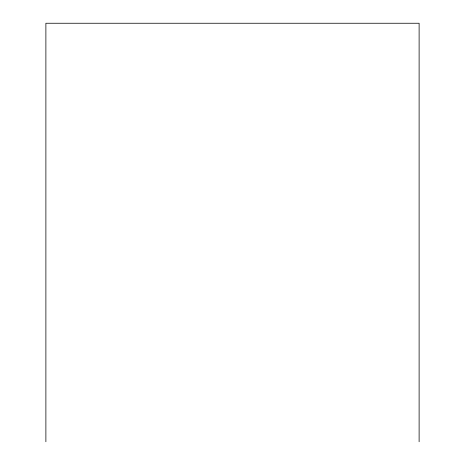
<?xml version="1.0" encoding="UTF-8"?>
<svg xmlns="http://www.w3.org/2000/svg" width="465" height="465" viewBox="0 0 465 465"><rect width="100%" height="100%" fill="white"/><g stroke="black" fill="none" stroke-linecap="round" stroke-linejoin="round"><path stroke-width="0.7" d="M419.116 441.75L419.116 23.25L45.884 23.25L45.884 441.75"/></g></svg>
